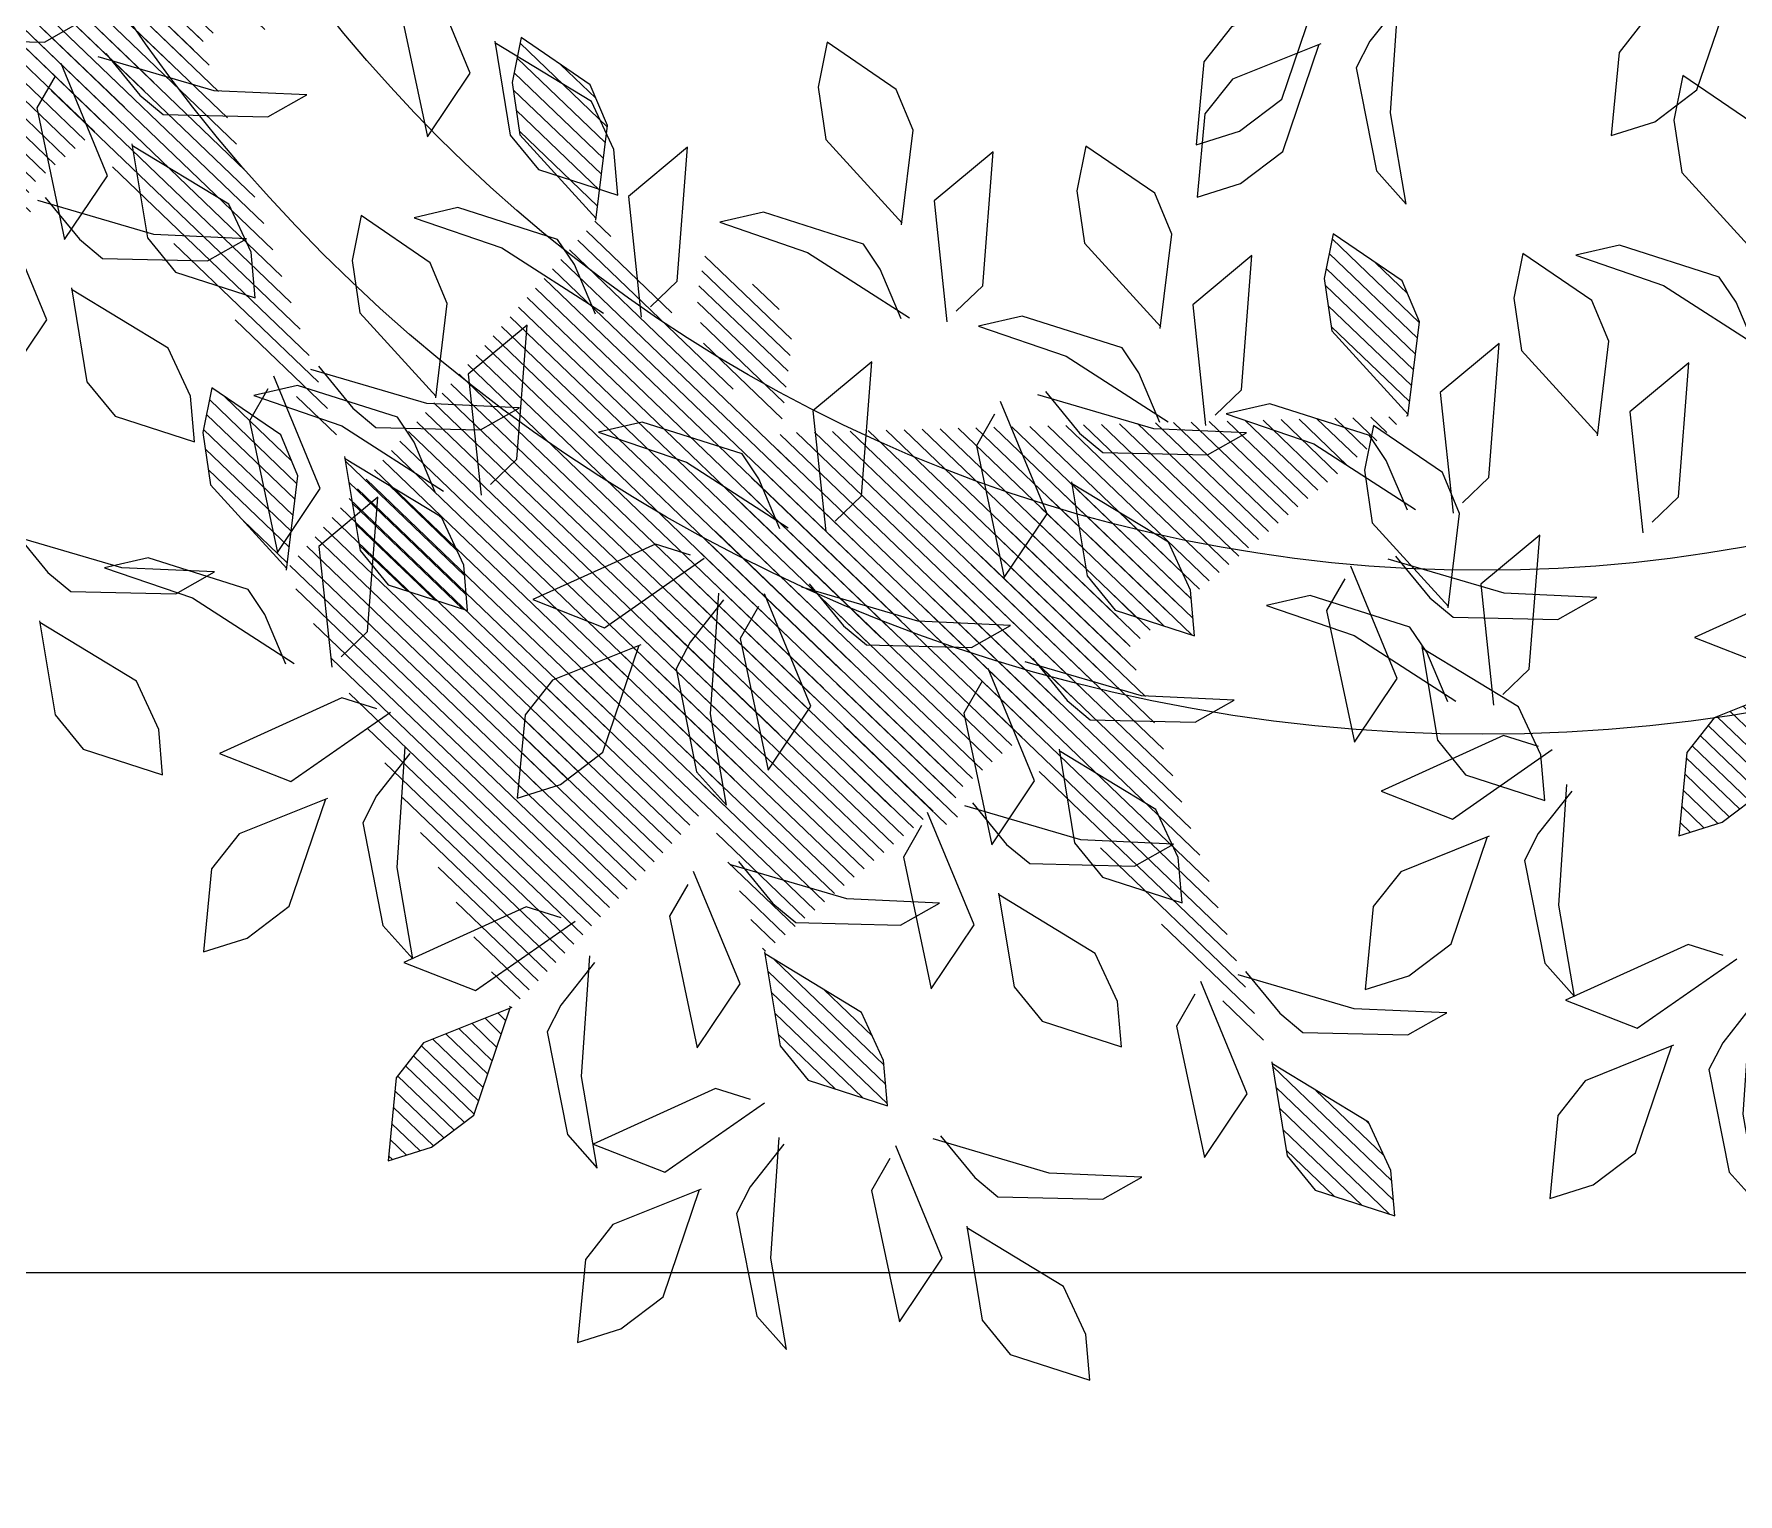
# Model space of a CAD drawing. Header units: millimetres. Extents: x 29001 to 40804, y -8833 to -5892.
# Drawn here: x 30060.66 to 30081.45, y -8650.95 to -8633.14 of the extents above; entities that cross this region are included whole.
import ezdxf

# ---------------------------------------------------------------- set-up
doc = ezdxf.new("R2010")
doc.units = ezdxf.units.MM
doc.linetypes.add('ACAD_ISO03W100', pattern=[30, 12, -18])
doc.layers.get('0').update_dxf_attribs({"lineweight": 0})
doc.layers.add('250', color=250, linetype='Continuous', lineweight=0)
doc.layers.add('saksı', color=180, linetype='Continuous', lineweight=0)
pattern_1 = [(45, (-1654802.583758, 54995.853821), (-0.0105615167031, 0.0105615167031), [])]
pattern_2 = [(45, (-1654801.513832, 54996.583929), (-0.0105615167031, 0.0105615167031), [])]

# ---------------------------------------------------------------- blocks, each defined once
blk = doc.blocks.new('TÜM LAYOOUT')
at = {"color": 116, "lineweight": 0, "true_color": 0x136734}
blk.add_lwpolyline([(1796.265, -1873.449), (1796.265, -1879.961), (2296.265, -1879.961), (2296.265, -2326.455), (633.129, -2326.455), (633.129, -2358.948)], dxfattribs=at)
blk = doc.blocks.new('U1')
at = {"lineweight": 0}
h = blk.add_hatch(dxfattribs=at)
h.set_pattern_fill('ANSI31', color=63, scale=0.11949, style=0)
h.set_pattern_definition(pattern_2)
edge = h.paths.add_edge_path()
edge.add_line((-2359702.9032, 78422.6832), (-2359702.8873, 78422.7934))
edge.add_line((-2359702.8873, 78422.7934), (-2359702.8553, 78422.8342))
edge.add_line((-2359702.8553, 78422.8342), (-2359702.763, 78422.8662))
edge.add_line((-2359702.763, 78422.8662), (-2359702.7665, 78422.8129))
edge.add_line((-2359702.7665, 78422.8129), (-2359702.7914, 78422.7562))
edge.add_line((-2359702.7914, 78422.7562), (-2359702.9032, 78422.6852))
edge.add_line((-2359703.1841, 78422.9027), (-2359703.1681, 78423.0129))
edge.add_line((-2359703.1681, 78423.0129), (-2359703.1362, 78423.0537))
edge.add_line((-2359703.1362, 78423.0537), (-2359703.0438, 78423.0856))
edge.add_line((-2359703.0438, 78423.0856), (-2359703.0474, 78423.0324))
edge.add_line((-2359703.0474, 78423.0324), (-2359703.0722, 78422.9756))
edge.add_line((-2359703.0722, 78422.9756), (-2359703.1841, 78422.9046))
edge.add_line((-2359703.5705, 78423.2847), (-2359703.6747, 78423.324))
edge.add_line((-2359703.6747, 78423.324), (-2359703.7077, 78423.364))
edge.add_line((-2359703.7077, 78423.364), (-2359703.719, 78423.461))
edge.add_line((-2359703.719, 78423.461), (-2359703.6678, 78423.4461))
edge.add_line((-2359703.6678, 78423.4461), (-2359703.6177, 78423.4096))
edge.add_line((-2359703.6177, 78423.4096), (-2359703.5725, 78423.2851))
edge.add_line((-2359703.8238, 78422.7678), (-2359703.808, 78422.6575))
edge.add_line((-2359703.808, 78422.6575), (-2359703.8271, 78422.6093))
edge.add_line((-2359703.8271, 78422.6093), (-2359703.9067, 78422.5527))
edge.add_line((-2359703.9067, 78422.5527), (-2359703.9183, 78422.6047))
edge.add_line((-2359703.9183, 78422.6047), (-2359703.9105, 78422.6662))
edge.add_line((-2359703.9105, 78422.6662), (-2359703.8232, 78422.7659))
edge.add_line((-2359703.4534, 78422.3657), (-2359703.4376, 78422.2554))
edge.add_line((-2359703.4376, 78422.2554), (-2359703.4567, 78422.2072))
edge.add_line((-2359703.4567, 78422.2072), (-2359703.5363, 78422.1505))
edge.add_line((-2359703.5363, 78422.1505), (-2359703.5479, 78422.2026))
edge.add_line((-2359703.5479, 78422.2026), (-2359703.5401, 78422.2641))
edge.add_line((-2359703.5401, 78422.2641), (-2359703.4528, 78422.3638))
edge.add_line((-2359702.683, 78423.3664), (-2359702.667, 78423.4766))
edge.add_line((-2359702.667, 78423.4766), (-2359702.6351, 78423.5175))
edge.add_line((-2359702.6351, 78423.5175), (-2359702.5428, 78423.5494))
edge.add_line((-2359702.5428, 78423.5494), (-2359702.5463, 78423.4962))
edge.add_line((-2359702.5463, 78423.4962), (-2359702.5712, 78423.4394))
edge.add_line((-2359702.5712, 78423.4394), (-2359702.683, 78423.3684))
h = blk.add_hatch(dxfattribs=at)
h.set_pattern_fill('ANSI31', color=41, scale=0.11949, style=0)
h.set_pattern_definition([(45, (-1654800.15585, 54996.655911), (-0.0105615167031, 0.0105615167031), [])])
edge = h.paths.add_edge_path()
edge.add_line((-2359701.9156, 78423.2977), (-2359701.8996, 78423.4079))
edge.add_line((-2359701.8996, 78423.4079), (-2359701.8677, 78423.4488))
edge.add_line((-2359701.8677, 78423.4488), (-2359701.7754, 78423.4807))
edge.add_line((-2359701.7754, 78423.4807), (-2359701.7789, 78423.4275))
edge.add_line((-2359701.7789, 78423.4275), (-2359701.8038, 78423.3707))
edge.add_line((-2359701.8038, 78423.3707), (-2359701.9156, 78423.2997))
edge.add_line((-2359702.0529, 78422.9354), (-2359702.1571, 78422.9747))
edge.add_line((-2359702.1571, 78422.9747), (-2359702.1901, 78423.0147))
edge.add_line((-2359702.1901, 78423.0147), (-2359702.2014, 78423.1118))
edge.add_line((-2359702.2014, 78423.1118), (-2359702.1502, 78423.0968))
edge.add_line((-2359702.1502, 78423.0968), (-2359702.1001, 78423.0603))
edge.add_line((-2359702.1001, 78423.0603), (-2359702.0548, 78422.9358))
edge.add_line((-2359701.8847, 78422.693), (-2359701.8689, 78422.5827))
edge.add_line((-2359701.8689, 78422.5827), (-2359701.888, 78422.5345))
edge.add_line((-2359701.888, 78422.5345), (-2359701.9676, 78422.4778))
edge.add_line((-2359701.9676, 78422.4778), (-2359701.9792, 78422.5299))
edge.add_line((-2359701.9792, 78422.5299), (-2359701.9714, 78422.5914))
edge.add_line((-2359701.9714, 78422.5914), (-2359701.8841, 78422.6911))
edge.add_line((-2359701.1503, 78422.6866), (-2359701.1345, 78422.5763))
edge.add_line((-2359701.1345, 78422.5763), (-2359701.1537, 78422.5281))
edge.add_line((-2359701.1537, 78422.5281), (-2359701.2332, 78422.4714))
edge.add_line((-2359701.2332, 78422.4714), (-2359701.2449, 78422.5235))
edge.add_line((-2359701.2449, 78422.5235), (-2359701.237, 78422.585))
edge.add_line((-2359701.237, 78422.585), (-2359701.1497, 78422.6847))
h = blk.add_hatch(dxfattribs=at)
h.set_pattern_fill('ANSI31', color=41, scale=0.11949, style=0)
h.set_pattern_definition(pattern_2)
edge = h.paths.add_edge_path()
edge.add_line((-2359703.2736, 78423.2257), (-2359703.2576, 78423.336))
edge.add_line((-2359703.2576, 78423.336), (-2359703.2257, 78423.3768))
edge.add_line((-2359703.2257, 78423.3768), (-2359703.1333, 78423.4087))
edge.add_line((-2359703.1333, 78423.4087), (-2359703.1369, 78423.3555))
edge.add_line((-2359703.1369, 78423.3555), (-2359703.1617, 78423.2987))
edge.add_line((-2359703.1617, 78423.2987), (-2359703.2736, 78423.2277))
edge.add_line((-2359703.4109, 78422.8634), (-2359703.5151, 78422.9027))
edge.add_line((-2359703.5151, 78422.9027), (-2359703.5481, 78422.9427))
edge.add_line((-2359703.5481, 78422.9427), (-2359703.5594, 78423.0398))
edge.add_line((-2359703.5594, 78423.0398), (-2359703.5082, 78423.0248))
edge.add_line((-2359703.5082, 78423.0248), (-2359703.4581, 78422.9883))
edge.add_line((-2359703.4581, 78422.9883), (-2359703.4128, 78422.8638))
edge.add_line((-2359703.2427, 78422.621), (-2359703.2269, 78422.5107))
edge.add_line((-2359703.2269, 78422.5107), (-2359703.246, 78422.4625))
edge.add_line((-2359703.246, 78422.4625), (-2359703.3256, 78422.4059))
edge.add_line((-2359703.3256, 78422.4059), (-2359703.3372, 78422.4579))
edge.add_line((-2359703.3372, 78422.4579), (-2359703.3294, 78422.5194))
edge.add_line((-2359703.3294, 78422.5194), (-2359703.2421, 78422.6191))
edge.add_line((-2359702.5083, 78422.6146), (-2359702.4925, 78422.5043))
edge.add_line((-2359702.4925, 78422.5043), (-2359702.5117, 78422.4562))
edge.add_line((-2359702.5117, 78422.4562), (-2359702.5912, 78422.3995))
edge.add_line((-2359702.5912, 78422.3995), (-2359702.6028, 78422.4515))
edge.add_line((-2359702.6028, 78422.4515), (-2359702.595, 78422.513))
edge.add_line((-2359702.595, 78422.513), (-2359702.5077, 78422.6127))
at = {"lineweight": 0, "true_color": 0x6c822b}
h = blk.add_hatch(dxfattribs=at)
h.set_pattern_fill('ANSI31', color=67, scale=0.11949, style=0)
h.set_pattern_definition(pattern_1)
edge = h.paths.add_edge_path()
edge.add_line((-2359703.9731, 78421.9531), (-2359703.9572, 78422.0633))
edge.add_line((-2359703.9572, 78422.0633), (-2359703.9252, 78422.1041))
edge.add_line((-2359703.9252, 78422.1041), (-2359703.8329, 78422.1361))
edge.add_line((-2359703.8329, 78422.1361), (-2359703.8364, 78422.0828))
edge.add_line((-2359703.8364, 78422.0828), (-2359703.8613, 78422.0261))
edge.add_line((-2359703.8613, 78422.0261), (-2359703.9732, 78421.9551))
edge.add_line((-2359704.254, 78422.1725), (-2359704.2381, 78422.2828))
edge.add_line((-2359704.2381, 78422.2828), (-2359704.2061, 78422.3236))
edge.add_line((-2359704.2061, 78422.3236), (-2359704.1138, 78422.3555))
edge.add_line((-2359704.1138, 78422.3555), (-2359704.1173, 78422.3023))
edge.add_line((-2359704.1173, 78422.3023), (-2359704.1422, 78422.2455))
edge.add_line((-2359704.1422, 78422.2455), (-2359704.254, 78422.1745))
edge.add_line((-2359704.6405, 78422.5546), (-2359704.7447, 78422.5939))
edge.add_line((-2359704.7447, 78422.5939), (-2359704.7776, 78422.6339))
edge.add_line((-2359704.7776, 78422.6339), (-2359704.789, 78422.7309))
edge.add_line((-2359704.789, 78422.7309), (-2359704.7377, 78422.716))
edge.add_line((-2359704.7377, 78422.716), (-2359704.6876, 78422.6795))
edge.add_line((-2359704.6876, 78422.6795), (-2359704.6424, 78422.555))
edge.add_line((-2359704.8937, 78422.0377), (-2359704.8779, 78421.9274))
edge.add_line((-2359704.8779, 78421.9274), (-2359704.897, 78421.8792))
edge.add_line((-2359704.897, 78421.8792), (-2359704.9766, 78421.8225))
edge.add_line((-2359704.9766, 78421.8225), (-2359704.9882, 78421.8746))
edge.add_line((-2359704.9882, 78421.8746), (-2359704.9804, 78421.9361))
edge.add_line((-2359704.9804, 78421.9361), (-2359704.8931, 78422.0358))
edge.add_line((-2359704.5233, 78421.6356), (-2359704.5075, 78421.5253))
edge.add_line((-2359704.5075, 78421.5253), (-2359704.5267, 78421.4771))
edge.add_line((-2359704.5267, 78421.4771), (-2359704.6062, 78421.4204))
edge.add_line((-2359704.6062, 78421.4204), (-2359704.6178, 78421.4725))
edge.add_line((-2359704.6178, 78421.4725), (-2359704.61, 78421.534))
edge.add_line((-2359704.61, 78421.534), (-2359704.5227, 78421.6337))
edge.add_line((-2359703.7529, 78422.6363), (-2359703.737, 78422.7465))
edge.add_line((-2359703.737, 78422.7465), (-2359703.705, 78422.7873))
edge.add_line((-2359703.705, 78422.7873), (-2359703.6127, 78422.8193))
edge.add_line((-2359703.6127, 78422.8193), (-2359703.6162, 78422.7661))
edge.add_line((-2359703.6162, 78422.7661), (-2359703.6411, 78422.7093))
edge.add_line((-2359703.6411, 78422.7093), (-2359703.753, 78422.6383))
h = blk.add_hatch(dxfattribs=at)
h.set_pattern_fill('ANSI31', color=67, scale=0.11949, style=0)
h.set_pattern_definition(pattern_1)
edge = h.paths.add_edge_path()
edge.add_line((-2359704.3435, 78422.4956), (-2359704.3275, 78422.6059))
edge.add_line((-2359704.3275, 78422.6059), (-2359704.2956, 78422.6467))
edge.add_line((-2359704.2956, 78422.6467), (-2359704.2033, 78422.6786))
edge.add_line((-2359704.2033, 78422.6786), (-2359704.2068, 78422.6254))
edge.add_line((-2359704.2068, 78422.6254), (-2359704.2317, 78422.5686))
edge.add_line((-2359704.2317, 78422.5686), (-2359704.3435, 78422.4976))
edge.add_line((-2359704.4808, 78422.1333), (-2359704.585, 78422.1726))
edge.add_line((-2359704.585, 78422.1726), (-2359704.618, 78422.2126))
edge.add_line((-2359704.618, 78422.2126), (-2359704.6293, 78422.3097))
edge.add_line((-2359704.6293, 78422.3097), (-2359704.5781, 78422.2947))
edge.add_line((-2359704.5781, 78422.2947), (-2359704.528, 78422.2582))
edge.add_line((-2359704.528, 78422.2582), (-2359704.4827, 78422.1337))
edge.add_line((-2359704.3126, 78421.8909), (-2359704.2968, 78421.7806))
edge.add_line((-2359704.2968, 78421.7806), (-2359704.3159, 78421.7324))
edge.add_line((-2359704.3159, 78421.7324), (-2359704.3955, 78421.6757))
edge.add_line((-2359704.3955, 78421.6757), (-2359704.4071, 78421.7278))
edge.add_line((-2359704.4071, 78421.7278), (-2359704.3993, 78421.7893))
edge.add_line((-2359704.3993, 78421.7893), (-2359704.312, 78421.889))
edge.add_line((-2359703.5782, 78421.8845), (-2359703.5624, 78421.7742))
edge.add_line((-2359703.5624, 78421.7742), (-2359703.5816, 78421.7261))
edge.add_line((-2359703.5816, 78421.7261), (-2359703.6612, 78421.6694))
edge.add_line((-2359703.6612, 78421.6694), (-2359703.6728, 78421.7214))
edge.add_line((-2359703.6728, 78421.7214), (-2359703.6649, 78421.7829))
edge.add_line((-2359703.6649, 78421.7829), (-2359703.5776, 78421.8826))
h = blk.add_hatch(dxfattribs=at)
h.set_pattern_fill('ANSI31', color=67, scale=0.1194899213, style=0)
edge = h.paths.add_edge_path()
edge.add_line((-2359701.4478, 78421.5133), (-2359701.4319, 78421.6236))
edge.add_line((-2359701.4319, 78421.6236), (-2359701.3999, 78421.6644))
edge.add_line((-2359701.3999, 78421.6644), (-2359701.3076, 78421.6963))
edge.add_line((-2359701.3076, 78421.6963), (-2359701.3111, 78421.6431))
edge.add_line((-2359701.3111, 78421.6431), (-2359701.336, 78421.5863))
edge.add_line((-2359701.336, 78421.5863), (-2359701.4478, 78421.5153))
edge.add_line((-2359701.7287, 78421.7328), (-2359701.7127, 78421.843))
edge.add_line((-2359701.7127, 78421.843), (-2359701.6808, 78421.8839))
edge.add_line((-2359701.6808, 78421.8839), (-2359701.5885, 78421.9158))
edge.add_line((-2359701.5885, 78421.9158), (-2359701.592, 78421.8626))
edge.add_line((-2359701.592, 78421.8626), (-2359701.6169, 78421.8058))
edge.add_line((-2359701.6169, 78421.8058), (-2359701.7287, 78421.7348))
edge.add_line((-2359702.1151, 78422.1148), (-2359702.2194, 78422.1541))
edge.add_line((-2359702.2194, 78422.1541), (-2359702.2523, 78422.1941))
edge.add_line((-2359702.2523, 78422.1941), (-2359702.2636, 78422.2912))
edge.add_line((-2359702.2636, 78422.2912), (-2359702.2124, 78422.2763))
edge.add_line((-2359702.2124, 78422.2763), (-2359702.1623, 78422.2398))
edge.add_line((-2359702.1623, 78422.2398), (-2359702.1171, 78422.1152))
edge.add_line((-2359702.3684, 78421.5979), (-2359702.3526, 78421.4877))
edge.add_line((-2359702.3526, 78421.4877), (-2359702.3717, 78421.4395))
edge.add_line((-2359702.3717, 78421.4395), (-2359702.4513, 78421.3828))
edge.add_line((-2359702.4513, 78421.3828), (-2359702.4629, 78421.4349))
edge.add_line((-2359702.4629, 78421.4349), (-2359702.4551, 78421.4964))
edge.add_line((-2359702.4551, 78421.4964), (-2359702.3678, 78421.596))
edge.add_line((-2359701.998, 78421.1958), (-2359701.9822, 78421.0856))
edge.add_line((-2359701.9822, 78421.0856), (-2359702.0014, 78421.0374))
edge.add_line((-2359702.0014, 78421.0374), (-2359702.0809, 78420.9807))
edge.add_line((-2359702.0809, 78420.9807), (-2359702.0925, 78421.0328))
edge.add_line((-2359702.0925, 78421.0328), (-2359702.0847, 78421.0943))
edge.add_line((-2359702.0847, 78421.0943), (-2359701.9974, 78421.1939))
edge.add_line((-2359701.2276, 78422.1966), (-2359701.2117, 78422.3068))
edge.add_line((-2359701.2117, 78422.3068), (-2359701.1797, 78422.3476))
edge.add_line((-2359701.1797, 78422.3476), (-2359701.0874, 78422.3796))
edge.add_line((-2359701.0874, 78422.3796), (-2359701.0909, 78422.3263))
edge.add_line((-2359701.0909, 78422.3263), (-2359701.1158, 78422.2695))
edge.add_line((-2359701.1158, 78422.2695), (-2359701.2276, 78422.1985))
at = {"lineweight": 0}
h = blk.add_hatch(dxfattribs=at)
h.set_pattern_fill('ANSI31', color=63, scale=0.11949, style=0)
h.set_pattern_definition([(45, (-1654800.761517, 54995.259077), (-0.0105615167031, 0.0105615167031), [])])
edge = h.paths.add_edge_path()
edge.add_line((-2359702.1509, 78421.3583), (-2359702.1349, 78421.4686))
edge.add_line((-2359702.1349, 78421.4686), (-2359702.103, 78421.5094))
edge.add_line((-2359702.103, 78421.5094), (-2359702.0107, 78421.5413))
edge.add_line((-2359702.0107, 78421.5413), (-2359702.0142, 78421.4881))
edge.add_line((-2359702.0142, 78421.4881), (-2359702.0391, 78421.4313))
edge.add_line((-2359702.0391, 78421.4313), (-2359702.1509, 78421.3603))
edge.add_line((-2359702.4318, 78421.5778), (-2359702.4158, 78421.688))
edge.add_line((-2359702.4158, 78421.688), (-2359702.3839, 78421.7289))
edge.add_line((-2359702.3839, 78421.7289), (-2359702.2915, 78421.7608))
edge.add_line((-2359702.2915, 78421.7608), (-2359702.2951, 78421.7076))
edge.add_line((-2359702.2951, 78421.7076), (-2359702.3199, 78421.6508))
edge.add_line((-2359702.3199, 78421.6508), (-2359702.4318, 78421.5798))
edge.add_line((-2359702.8182, 78421.9598), (-2359702.9224, 78421.9991))
edge.add_line((-2359702.9224, 78421.9991), (-2359702.9554, 78422.0391))
edge.add_line((-2359702.9554, 78422.0391), (-2359702.9667, 78422.1362))
edge.add_line((-2359702.9667, 78422.1362), (-2359702.9155, 78422.1213))
edge.add_line((-2359702.9155, 78422.1213), (-2359702.8654, 78422.0847))
edge.add_line((-2359702.8654, 78422.0847), (-2359702.8201, 78421.9602))
edge.add_line((-2359703.0714, 78421.4429), (-2359703.0556, 78421.3327))
edge.add_line((-2359703.0556, 78421.3327), (-2359703.0748, 78421.2845))
edge.add_line((-2359703.0748, 78421.2845), (-2359703.1544, 78421.2278))
edge.add_line((-2359703.1544, 78421.2278), (-2359703.166, 78421.2799))
edge.add_line((-2359703.166, 78421.2799), (-2359703.1581, 78421.3414))
edge.add_line((-2359703.1581, 78421.3414), (-2359703.0709, 78421.441))
edge.add_line((-2359702.7011, 78421.0408), (-2359702.6853, 78420.9306))
edge.add_line((-2359702.6853, 78420.9306), (-2359702.7044, 78420.8824))
edge.add_line((-2359702.7044, 78420.8824), (-2359702.784, 78420.8257))
edge.add_line((-2359702.784, 78420.8257), (-2359702.7956, 78420.8778))
edge.add_line((-2359702.7956, 78420.8778), (-2359702.7878, 78420.9393))
edge.add_line((-2359702.7878, 78420.9393), (-2359702.7005, 78421.0389))
edge.add_line((-2359701.9307, 78422.0416), (-2359701.9147, 78422.1518))
edge.add_line((-2359701.9147, 78422.1518), (-2359701.8828, 78422.1926))
edge.add_line((-2359701.8828, 78422.1926), (-2359701.7904, 78422.2245))
edge.add_line((-2359701.7904, 78422.2245), (-2359701.794, 78422.1713))
edge.add_line((-2359701.794, 78422.1713), (-2359701.8189, 78422.1145))
edge.add_line((-2359701.8189, 78422.1145), (-2359701.9307, 78422.0435))
at = {"color": 67, "lineweight": 0, "true_color": 0x6c822b}
for points in [[(-2359703.0437, 78423.5513), (-2359703.0277, 78423.6615), (-2359702.9958, 78423.7023), (-2359702.9035, 78423.7342), (-2359702.907, 78423.681), (-2359702.9319, 78423.6242), (-2359703.0437, 78423.5532)], [(-2359703.3534, 78423.5017), (-2359703.4576, 78423.541), (-2359703.4906, 78423.581), (-2359703.5019, 78423.678), (-2359703.4507, 78423.6631), (-2359703.4006, 78423.6266), (-2359703.3554, 78423.5021)], [(-2359702.683, 78423.3664), (-2359702.667, 78423.4766), (-2359702.6351, 78423.5175), (-2359702.5428, 78423.5494), (-2359702.5463, 78423.4962), (-2359702.5712, 78423.4394), (-2359702.683, 78423.3684)], [(-2359702.1149, 78423.306), (-2359702.155, 78423.3549), (-2359702.1718, 78423.3858), (-2359702.1506, 78423.5066), (-2359702.1164, 78423.5463), (-2359702.1328, 78423.439), (-2359702.1203, 78423.2981)], [(-2359702.2125, 78423.3567), (-2359702.3168, 78423.396), (-2359702.3497, 78423.436), (-2359702.361, 78423.533), (-2359702.3098, 78423.5181), (-2359702.2597, 78423.4816), (-2359702.2145, 78423.3571)], [(-2359702.9985, 78423.1624), (-2359702.9825, 78423.2726), (-2359702.9506, 78423.3134), (-2359702.8583, 78423.3453), (-2359702.8618, 78423.2921), (-2359702.8867, 78423.2353), (-2359702.9985, 78423.1643)], [(-2359703.3619, 78423.1448), (-2359703.384, 78423.1816), (-2359703.3546, 78423.3361), (-2359703.303, 78423.2625), (-2359703.3546, 78423.13)], [(-2359702.7114, 78423.2601), (-2359702.6724, 78423.3098), (-2359702.6457, 78423.3329), (-2359702.5232, 78423.3382), (-2359702.4771, 78423.3134), (-2359702.5854, 78423.3063), (-2359702.7203, 78423.2637)], [(-2359702.1525, 78423.2529), (-2359702.1932, 78423.2393), (-2359702.3378, 78423.3013), (-2359702.2548, 78423.3358), (-2359702.1365, 78423.257)], [(-2359702.4233, 78423.1077), (-2359702.5275, 78423.1471), (-2359702.5605, 78423.1871), (-2359702.5718, 78423.2841), (-2359702.5205, 78423.2692), (-2359702.4704, 78423.2327), (-2359702.4252, 78423.1081)], [(-2359702.3256, 78423.0571), (-2359702.3657, 78423.1059), (-2359702.3825, 78423.1369), (-2359702.3613, 78423.2577), (-2359702.3271, 78423.2974), (-2359702.3435, 78423.1901), (-2359702.331, 78423.0492)], [(-2359703.0868, 78423.0814), (-2359703.1089, 78423.1182), (-2359703.0795, 78423.2728), (-2359703.0279, 78423.1992), (-2359703.0795, 78423.0667)], [(-2359703.7813, 78423.0358), (-2359703.8855, 78423.0751), (-2359703.9184, 78423.1151), (-2359703.9298, 78423.2121), (-2359703.8785, 78423.1972), (-2359703.8284, 78423.1607), (-2359703.7832, 78423.0362)], [(-2359703.302, 78423.1194), (-2359703.2629, 78423.1691), (-2359703.2363, 78423.1922), (-2359703.1138, 78423.1975), (-2359703.0676, 78423.1727), (-2359703.1759, 78423.1656), (-2359703.3109, 78423.123)], [(-2359702.9242, 78422.9954), (-2359702.9083, 78423.1056), (-2359702.8763, 78423.1465), (-2359702.784, 78423.1784), (-2359702.7876, 78423.1252), (-2359702.8124, 78423.0684), (-2359702.9243, 78422.9974)], [(-2359703.0269, 78423.0561), (-2359702.9879, 78423.1058), (-2359702.9612, 78423.1288), (-2359702.8387, 78423.1342), (-2359702.7926, 78423.1093), (-2359702.9009, 78423.1022), (-2359703.0358, 78423.0596)], [(-2359703.0126, 78422.9144), (-2359703.0347, 78422.9512), (-2359703.0052, 78423.1058), (-2359702.9537, 78423.0322), (-2359703.0052, 78422.8997)], [(-2359702.0529, 78422.9354), (-2359702.1571, 78422.9747), (-2359702.1901, 78423.0147), (-2359702.2014, 78423.1118), (-2359702.1502, 78423.0968), (-2359702.1001, 78423.0603), (-2359702.0548, 78422.9358)], [(-2359702.3632, 78423.004), (-2359702.4039, 78422.9904), (-2359702.5485, 78423.0524), (-2359702.4656, 78423.0869), (-2359702.3473, 78423.008)], [(-2359702.4974, 78422.8841), (-2359702.4815, 78422.9943), (-2359702.4495, 78423.0352), (-2359702.3572, 78423.0671), (-2359702.3607, 78423.0139), (-2359702.3856, 78422.9571), (-2359702.4974, 78422.8861)], [(-2359703.3132, 78422.8128), (-2359703.3533, 78422.8616), (-2359703.3701, 78422.8926), (-2359703.3489, 78423.0134), (-2359703.3147, 78423.0531), (-2359703.3311, 78422.9458), (-2359703.3186, 78422.8049)], [(-2359703.2724, 78422.8217), (-2359703.2945, 78422.8585), (-2359703.2651, 78423.0131), (-2359703.2135, 78422.9395), (-2359703.2651, 78422.807)], [(-2359702.5858, 78422.8031), (-2359702.6079, 78422.8399), (-2359702.5784, 78422.9945), (-2359702.5269, 78422.9209), (-2359702.5784, 78422.7884)], [(-2359702.9527, 78422.8891), (-2359702.9136, 78422.9388), (-2359702.887, 78422.9619), (-2359702.7645, 78422.9672), (-2359702.7183, 78422.9424), (-2359702.8266, 78422.9353), (-2359702.9616, 78422.8927)], [(-2359702.4685, 78422.9497), (-2359702.4919, 78422.8911), (-2359702.511, 78422.8614), (-2359702.627, 78422.8217), (-2359702.6783, 78422.8326), (-2359702.5764, 78422.8699), (-2359702.459, 78422.9488)], [(-2359702.4038, 78422.9424), (-2359702.3723, 78422.9133), (-2359702.3569, 78422.7567), (-2359702.4271, 78422.8128), (-2359702.4151, 78422.9544)], [(-2359701.9929, 78422.8317), (-2359702.0336, 78422.818), (-2359702.1782, 78422.8801), (-2359702.0952, 78422.9146), (-2359701.9769, 78422.8357)], [(-2359703.2125, 78422.7964), (-2359703.1735, 78422.8461), (-2359703.1468, 78422.8691), (-2359703.0243, 78422.8745), (-2359702.9781, 78422.8496), (-2359703.0865, 78422.8425), (-2359703.2214, 78422.7999)], [(-2359702.9032, 78422.6832), (-2359702.8873, 78422.7934), (-2359702.8553, 78422.8342), (-2359702.763, 78422.8662), (-2359702.7665, 78422.8129), (-2359702.7914, 78422.7562), (-2359702.9032, 78422.6852)], [(-2359702.5259, 78422.7778), (-2359702.4868, 78422.8275), (-2359702.4602, 78422.8506), (-2359702.3376, 78422.8559), (-2359702.2915, 78422.8311), (-2359702.3998, 78422.824), (-2359702.5347, 78422.7814)], [(-2359702.4658, 78422.8398), (-2359702.45, 78422.7295), (-2359702.4691, 78422.6813), (-2359702.5487, 78422.6246), (-2359702.5603, 78422.6767), (-2359702.5525, 78422.7382), (-2359702.4652, 78422.8379)], [(-2359703.7529, 78422.6363), (-2359703.737, 78422.7465), (-2359703.705, 78422.7873), (-2359703.6127, 78422.8193), (-2359703.6162, 78422.7661), (-2359703.6411, 78422.7093), (-2359703.753, 78422.6383)], [(-2359704.142, 78422.7149), (-2359704.103, 78422.7646), (-2359704.0764, 78422.7876), (-2359703.9538, 78422.7929), (-2359703.9077, 78422.7681), (-2359704.016, 78422.761), (-2359704.1509, 78422.7184)], [(-2359702.9916, 78422.6022), (-2359703.0136, 78422.639), (-2359702.9842, 78422.7936), (-2359702.9326, 78422.72), (-2359702.9842, 78422.5875)], [(-2359703.8238, 78422.7678), (-2359703.808, 78422.6575), (-2359703.8271, 78422.6093), (-2359703.9067, 78422.5527), (-2359703.9183, 78422.6047), (-2359703.9105, 78422.6662), (-2359703.8232, 78422.7659)], [(-2359703.8413, 78422.5553), (-2359703.8634, 78422.5921), (-2359703.8339, 78422.7467), (-2359703.7824, 78422.6731), (-2359703.8339, 78422.5406)], [(-2359702.225, 78422.7445), (-2359702.1935, 78422.7154), (-2359702.1781, 78422.5588), (-2359702.2483, 78422.6149), (-2359702.2363, 78422.7565)], [(-2359703.2454, 78422.731), (-2359703.2688, 78422.6723), (-2359703.2879, 78422.6426), (-2359703.4039, 78422.603), (-2359703.4552, 78422.6138), (-2359703.3533, 78422.6511), (-2359703.2358, 78422.7301)], [(-2359703.1807, 78422.7236), (-2359703.1492, 78422.6945), (-2359703.1338, 78422.5379), (-2359703.204, 78422.594), (-2359703.1919, 78422.7356)], [(-2359702.4464, 78422.7172), (-2359702.4148, 78422.6881), (-2359702.3995, 78422.5315), (-2359702.4697, 78422.5876), (-2359702.4576, 78422.7292)], [(-2359702.511, 78422.7246), (-2359702.5345, 78422.6659), (-2359702.5535, 78422.6362), (-2359702.6695, 78422.5966), (-2359702.7208, 78422.6074), (-2359702.6189, 78422.6447), (-2359702.5015, 78422.7237)], [(-2359703.6477, 78422.6799), (-2359703.6711, 78422.6212), (-2359703.6902, 78422.5916), (-2359703.8062, 78422.5519), (-2359703.8575, 78422.5627), (-2359703.7556, 78422.6001), (-2359703.6381, 78422.679)], [(-2359703.583, 78422.6725), (-2359703.5515, 78422.6434), (-2359703.5361, 78422.4868), (-2359703.6063, 78422.5429), (-2359703.5942, 78422.6846)], [(-2359702.9316, 78422.5769), (-2359702.8926, 78422.6266), (-2359702.8659, 78422.6497), (-2359702.7434, 78422.655), (-2359702.6973, 78422.6302), (-2359702.8056, 78422.6231), (-2359702.9405, 78422.5805)], [(-2359702.287, 78422.6419), (-2359702.2712, 78422.5316), (-2359702.2903, 78422.4835), (-2359702.3699, 78422.4268), (-2359702.3815, 78422.4789), (-2359702.3737, 78422.5403), (-2359702.2864, 78422.64)], [(-2359704.0684, 78422.4322), (-2359704.0525, 78422.5425), (-2359704.0205, 78422.5833), (-2359703.9282, 78422.6152), (-2359703.9317, 78422.562), (-2359703.9566, 78422.5052), (-2359704.0684, 78422.4342)], [(-2359703.7814, 78422.53), (-2359703.7423, 78422.5797), (-2359703.7157, 78422.6028), (-2359703.5932, 78422.6081), (-2359703.547, 78422.5833), (-2359703.6553, 78422.5762), (-2359703.7902, 78422.5336)], [(-2359702.7984, 78422.6161), (-2359702.8218, 78422.5574), (-2359702.8409, 78422.5277), (-2359702.9569, 78422.4881), (-2359703.0082, 78422.4989), (-2359702.9063, 78422.5362), (-2359702.7888, 78422.6152)], [(-2359702.7337, 78422.6087), (-2359702.7022, 78422.5796), (-2359702.6868, 78422.423), (-2359702.757, 78422.4791), (-2359702.745, 78422.6207)], [(-2359703.645, 78422.5699), (-2359703.6292, 78422.4597), (-2359703.6483, 78422.4115), (-2359703.7279, 78422.3548), (-2359703.7395, 78422.4069), (-2359703.7317, 78422.4684), (-2359703.6444, 78422.568)], [(-2359702.0981, 78422.5476), (-2359702.1216, 78422.4889), (-2359702.1406, 78422.4593), (-2359702.2566, 78422.4196), (-2359702.3079, 78422.4304), (-2359702.206, 78422.4678), (-2359702.0886, 78422.5467)], [(-2359704.1568, 78422.3513), (-2359704.1789, 78422.3881), (-2359704.1494, 78422.5427), (-2359704.0979, 78422.469), (-2359704.1494, 78422.3366)], [(-2359702.7957, 78422.5061), (-2359702.7799, 78422.3958), (-2359702.799, 78422.3477), (-2359702.8786, 78422.291), (-2359702.8902, 78422.343), (-2359702.8824, 78422.4045), (-2359702.7951, 78422.5042)], [(-2359703.0985, 78422.4884), (-2359703.1219, 78422.4297), (-2359703.141, 78422.4001), (-2359703.257, 78422.3604), (-2359703.3083, 78422.3712), (-2359703.2064, 78422.4086), (-2359703.089, 78422.4875)], [(-2359703.0339, 78422.481), (-2359703.0023, 78422.452), (-2359702.9869, 78422.2954), (-2359703.0572, 78422.3514), (-2359703.0451, 78422.4931)], [(-2359703.4561, 78422.4756), (-2359703.4795, 78422.417), (-2359703.4986, 78422.3873), (-2359703.6146, 78422.3476), (-2359703.6659, 78422.3585), (-2359703.564, 78422.3958), (-2359703.4466, 78422.4747)], [(-2359703.3915, 78422.4683), (-2359703.3599, 78422.4392), (-2359703.3445, 78422.2826), (-2359703.4148, 78422.3387), (-2359703.4027, 78422.4803)], [(-2359703.9942, 78422.2653), (-2359703.9782, 78422.3755), (-2359703.9463, 78422.4163), (-2359703.8539, 78422.4483), (-2359703.8575, 78422.3951), (-2359703.8824, 78422.3383), (-2359703.9942, 78422.2673)], [(-2359702.0954, 78422.4376), (-2359702.0796, 78422.3274), (-2359702.0988, 78422.2792), (-2359702.1783, 78422.2225), (-2359702.1899, 78422.2746), (-2359702.1821, 78422.3361), (-2359702.0948, 78422.4358)], [(-2359704.0969, 78422.326), (-2359704.0578, 78422.3757), (-2359704.0312, 78422.3987), (-2359703.9087, 78422.4041), (-2359703.8625, 78422.3792), (-2359703.9708, 78422.3721), (-2359704.1057, 78422.3295)], [(-2359704.0825, 78422.1843), (-2359704.1046, 78422.2211), (-2359704.0752, 78422.3757), (-2359704.0236, 78422.3021), (-2359704.0752, 78422.1696)], [(-2359703.0958, 78422.3784), (-2359703.08, 78422.2682), (-2359703.0991, 78422.22), (-2359703.1787, 78422.1633), (-2359703.1903, 78422.2154), (-2359703.1825, 78422.2769), (-2359703.0952, 78422.3765)], [(-2359702.5034, 78422.1262), (-2359702.5436, 78422.175), (-2359702.5603, 78422.206), (-2359702.5392, 78422.3268), (-2359702.505, 78422.3665), (-2359702.5213, 78422.2592), (-2359702.5088, 78422.1183)], [(-2359703.4534, 78422.3657), (-2359703.4376, 78422.2554), (-2359703.4567, 78422.2072), (-2359703.5363, 78422.1505), (-2359703.5479, 78422.2026), (-2359703.5401, 78422.2641), (-2359703.4528, 78422.3638)], [(-2359702.6011, 78422.1769), (-2359702.7053, 78422.2162), (-2359702.7383, 78422.2562), (-2359702.7496, 78422.3532), (-2359702.6984, 78422.3383), (-2359702.6483, 78422.3018), (-2359702.603, 78422.1772)], [(-2359703.5673, 78422.154), (-2359703.5514, 78422.2642), (-2359703.5194, 78422.305), (-2359703.4271, 78422.337), (-2359703.4307, 78422.2837), (-2359703.4555, 78422.227), (-2359703.5674, 78422.156)], [(-2359702.601, 78422.1157), (-2359702.7052, 78422.155), (-2359702.7382, 78422.195), (-2359702.7495, 78422.292), (-2359702.6982, 78422.2771), (-2359702.6481, 78422.2406), (-2359702.6029, 78422.1161)], [(-2359702.1151, 78422.1148), (-2359702.2194, 78422.1541), (-2359702.2523, 78422.1941), (-2359702.2636, 78422.2912), (-2359702.2124, 78422.2763), (-2359702.1623, 78422.2398), (-2359702.1171, 78422.1152)], [(-2359703.6557, 78422.073), (-2359703.6778, 78422.1098), (-2359703.6483, 78422.2644), (-2359703.5968, 78422.1908), (-2359703.6483, 78422.0583)], [(-2359704.0226, 78422.159), (-2359703.9836, 78422.2087), (-2359703.9569, 78422.2318), (-2359703.8344, 78422.2371), (-2359703.7883, 78422.2123), (-2359703.8966, 78422.2052), (-2359704.0315, 78422.1626)], [(-2359704.2824, 78422.0663), (-2359704.2434, 78422.116), (-2359704.2167, 78422.139), (-2359704.0942, 78422.1444), (-2359704.0481, 78422.1195), (-2359704.1564, 78422.1124), (-2359704.2913, 78422.0698)]]:
    blk.add_lwpolyline(points, dxfattribs=at)
at = {"color": 63, "lineweight": 0}
for points in [[(-2359703.2736, 78423.2257), (-2359703.2576, 78423.336), (-2359703.2257, 78423.3768), (-2359703.1333, 78423.4087), (-2359703.1369, 78423.3555), (-2359703.1617, 78423.2987), (-2359703.2736, 78423.2277)], [(-2359703.4109, 78422.8634), (-2359703.5151, 78422.9027), (-2359703.5481, 78422.9427), (-2359703.5594, 78423.0398), (-2359703.5082, 78423.0248), (-2359703.4581, 78422.9883), (-2359703.4128, 78422.8638)], [(-2359703.8265, 78422.8778), (-2359703.8499, 78422.8191), (-2359703.869, 78422.7894), (-2359703.985, 78422.7498), (-2359704.0363, 78422.7606), (-2359703.9344, 78422.7979), (-2359703.8169, 78422.8769)], [(-2359703.7618, 78422.8704), (-2359703.7302, 78422.8413), (-2359703.7149, 78422.6847), (-2359703.7851, 78422.7408), (-2359703.773, 78422.8824)], [(-2359703.3508, 78422.7597), (-2359703.3915, 78422.7461), (-2359703.5361, 78422.8081), (-2359703.4532, 78422.8426), (-2359703.3349, 78422.7637)], [(-2359702.5083, 78422.6146), (-2359702.4925, 78422.5043), (-2359702.5117, 78422.4562), (-2359702.5912, 78422.3995), (-2359702.6028, 78422.4515), (-2359702.595, 78422.513), (-2359702.5077, 78422.6127)]]:
    blk.add_lwpolyline(points, dxfattribs=at)
at = {"layer": '250', "lineweight": 0}
for points in [[(-2359703.2558, 78423.451), (-2359703.2959, 78423.4999), (-2359703.3127, 78423.5309), (-2359703.2915, 78423.6516), (-2359703.2573, 78423.6914), (-2359703.2737, 78423.5841), (-2359703.2611, 78423.4431)], [(-2359703.132, 78423.4703), (-2359703.1541, 78423.5071), (-2359703.1247, 78423.6617), (-2359703.0731, 78423.5881), (-2359703.1247, 78423.4556)], [(-2359703.0721, 78423.445), (-2359703.0331, 78423.4947), (-2359703.0064, 78423.5177), (-2359702.8839, 78423.5231), (-2359702.8378, 78423.4982), (-2359702.9461, 78423.4911), (-2359703.081, 78423.4485)], [(-2359703.4729, 78423.234), (-2359703.513, 78423.2829), (-2359703.5298, 78423.3138), (-2359703.5086, 78423.4346), (-2359703.4744, 78423.4744), (-2359703.4908, 78423.3671), (-2359703.4782, 78423.2261)], [(-2359703.2934, 78423.398), (-2359703.3341, 78423.3843), (-2359703.4787, 78423.4464), (-2359703.3957, 78423.4809), (-2359703.2774, 78423.402)], [(-2359702.7714, 78423.2854), (-2359702.7934, 78423.3222), (-2359702.764, 78423.4768), (-2359702.7124, 78423.4032), (-2359702.764, 78423.2707)], [(-2359703.5705, 78423.2847), (-2359703.6747, 78423.324), (-2359703.7077, 78423.364), (-2359703.719, 78423.461), (-2359703.6678, 78423.4461), (-2359703.6177, 78423.4096), (-2359703.5725, 78423.2851)], [(-2359703.5105, 78423.181), (-2359703.5512, 78423.1673), (-2359703.6958, 78423.2294), (-2359703.6128, 78423.2639), (-2359703.4945, 78423.185)], [(-2359703.6836, 78422.9851), (-2359703.7237, 78423.0339), (-2359703.7405, 78423.0649), (-2359703.7193, 78423.1857), (-2359703.6851, 78423.2254), (-2359703.7015, 78423.1181), (-2359703.689, 78422.9772)], [(-2359704.1136, 78422.8211), (-2359704.0977, 78422.9314), (-2359704.0657, 78422.9722), (-2359703.9734, 78423.0041), (-2359703.9769, 78422.9509), (-2359704.0018, 78422.8941), (-2359704.1136, 78422.8231)], [(-2359703.7212, 78422.932), (-2359703.7619, 78422.9184), (-2359703.9065, 78422.9804), (-2359703.8235, 78423.0149), (-2359703.7053, 78422.9361)]]:
    blk.add_lwpolyline(points, dxfattribs=at)
blk = doc.blocks.new('MOBİLYALAR')
at = {"color": 240, "linetype": 'ACAD_ISO03W100', "lineweight": 0, "ltscale": 0.5, "true_color": 0xed1f24}
blk.add_lwpolyline([(2296.265, -2326.455), (303.129, -2326.455), (303.129, -1853.449)], dxfattribs=at)
at = {"layer": 'saksı'}
for radius in [20, 18]:
    blk.add_circle((933.536, -2299.884), radius, dxfattribs=at)
at = {"lineweight": 0, "extrusion": (-7.374e-13, -3.02e-14, -1), "xscale": 10.42876026018054, "yscale": 10.42876026018054, "zscale": 10.42876026018054, "rotation": 178.8247405303607}
blk.add_blockref('U1', (-24587752.808, 1320105.948), dxfattribs=at)

msp = doc.modelspace()

# ---------------------------------------------------------------- block references
at = {"color": 6}
msp.add_blockref('TÜM LAYOOUT', (29144.792, -6321.799), dxfattribs=at)

# ---------------------------------------------------------------- next in the draw order: block references
msp.add_blockref('MOBİLYALAR', (29144.792, -6321.799), dxfattribs=at)

doc.saveas('drawing.dxf')
